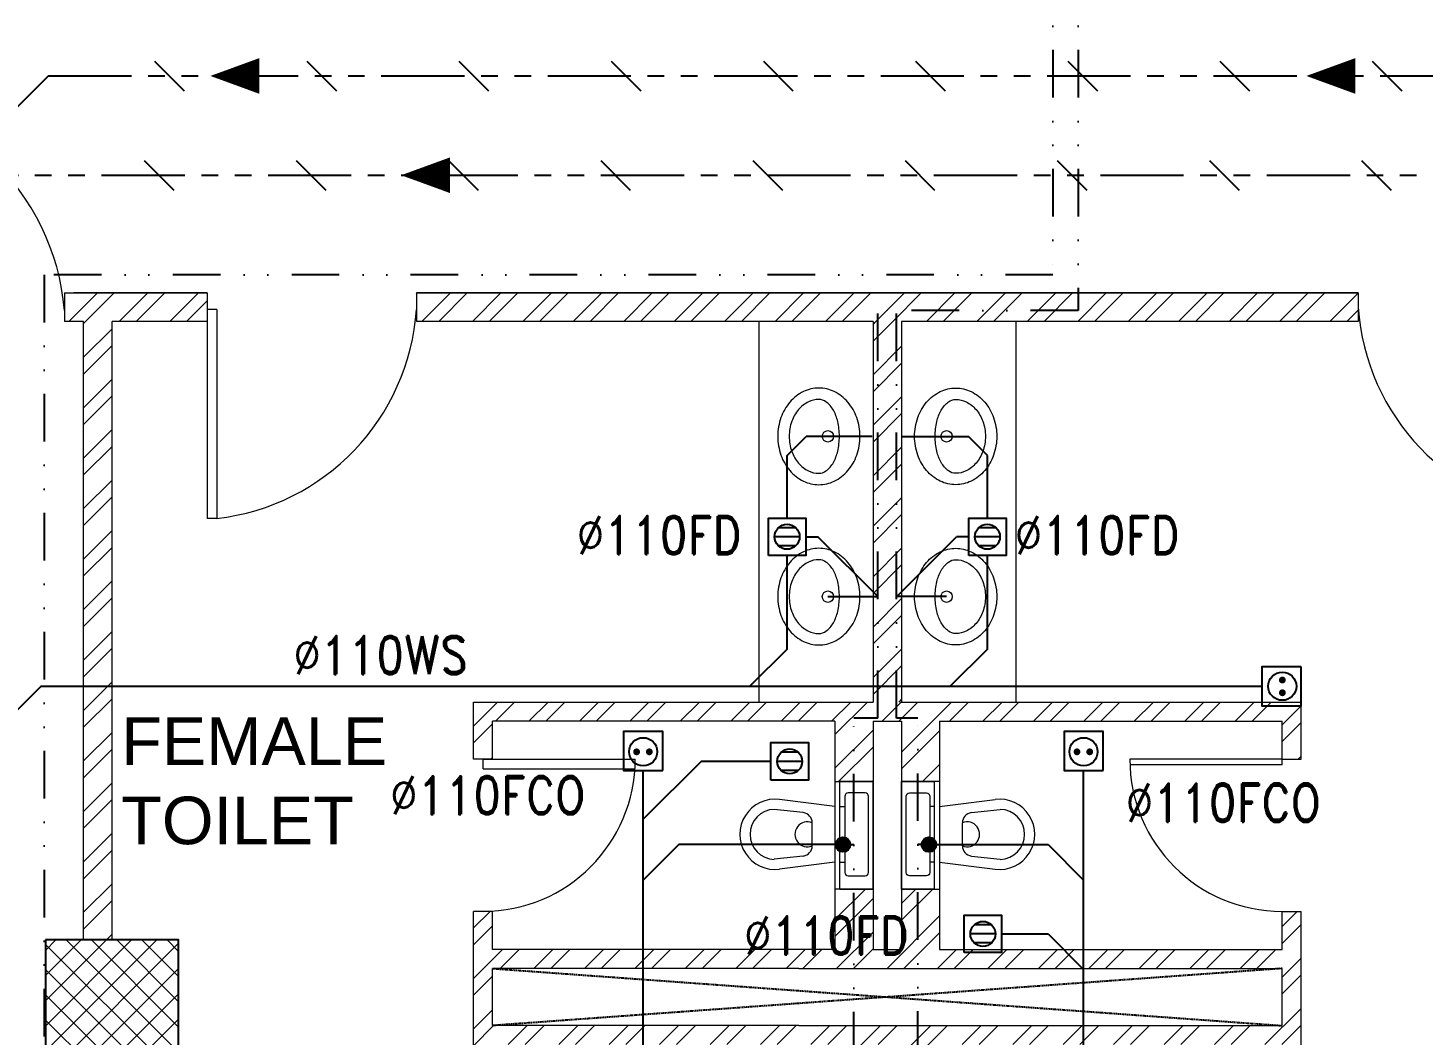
# Model space of a CAD drawing. Header units: inches. Extents: x 860051 to 1567527, y 277639 to 595672.
# Drawn here: x 1026432 to 1033766, y 343009 to 348302 of the extents above; entities that cross this region are included whole.
import ezdxf

# ---------------------------------------------------------------- set-up
doc = ezdxf.new("R2010")
doc.units = ezdxf.units.IN
doc.header["$MEASUREMENT"] = 0
for name, pattern in [('DIVIDE2', [0.625, 0.25, -0.125, 0, -0.125, 0, -0.125]), ('HIDDEN', [9.525, 6.35, -3.175]), ('PHANTOM2', [1.25, 0.625, -0.125, 0.125, -0.125, 0.125, -0.125])]:
    doc.linetypes.add(name, pattern=pattern)
for name, color, linetype, lineweight in [('A-BLOCK', 43, 'Continuous', 13), ('A-CORD.PLUMB', 44, 'Continuous', 13), ('A-DOOR', 10, 'Continuous', 15), ('A-HATCH CONCRETE', 254, 'Continuous', 5), ('wall hatch', 252, 'Continuous', 0)]:
    doc.layers.add(name, color=color, linetype=linetype, lineweight=lineweight)
for name, color, linetype in [('FFNEW', 252, 'Continuous'), ('P-PIPE-DRA', 40, 'Continuous'), ('P-VP', 231, 'DIVIDE2'), ('S-COL', 210, 'Continuous'), ('SHAFT', 7, 'Continuous'), ('TEXT', 181, 'Continuous')]:
    doc.layers.add(name, color=color, linetype=linetype)
doc.styles.add('SS', font='romand.shx', dxfattribs={"width": 0.85, "height": 200})
doc.styles.add('style1', font='arial.ttf')
pattern_1 = [(45, (1013480.56, -68927.58), (-132.58252, 132.58252), []), (45, (1013568.94, -68927.58), (-132.58252, 132.58252), [])]

# ---------------------------------------------------------------- blocks, each defined once
blk = doc.blocks.new('STGHFDG')
at = {"layer": 'P-PIPE-DRA', "color": 253, "linetype": 'Continuous'}
for p, q in [((1035144.8, 355411.8), (1035054.6, 355411.8)), ((1035165.5, 355364.1), (1035034, 355364.1)), ((1035144.8, 355316.3), (1035054.6, 355316.3))]:
    blk.add_line(p, q, dxfattribs=at)
blk.add_lwpolyline([(1035001.2, 355265.5), (1035001.2, 355462.6), (1035198.3, 355462.6), (1035198.3, 355265.5)], close=True, dxfattribs=at)
blk.add_circle((1035099.7, 355364.1), 65.7, dxfattribs=at)
blk = doc.blocks.new('SEGRFE')
at = {"layer": 'P-PIPE-DRA', "color": 253, "linetype": 'Continuous'}
blk.add_lwpolyline([(1034421.7, 344945.4), (1034216.3, 344945.4), (1034216.3, 344740), (1034421.7, 344740)], close=True, dxfattribs=at)
at = {"layer": 'P-PIPE-DRA', "color": 253, "linetype": 'Continuous', "const_width": 18}
for points in [[(1034314.4, 344875.1, 1), (1034332.4, 344875.1, 1)], [(1034314.4, 344808.3, -1), (1034332.4, 344808.3, -1)]]:
    blk.add_lwpolyline(points, format="xyb", close=True, dxfattribs=at)
at = {"layer": 'P-PIPE-DRA', "color": 253, "linetype": 'Continuous'}
blk.add_circle((1034323.1, 344842.7), 74, dxfattribs=at)

msp = doc.modelspace()

# ---------------------------------------------------------------- hatches: boundary and pattern name
at = {"layer": 'A-HATCH CONCRETE'}
h = msp.add_hatch(dxfattribs=at)
h.set_pattern_fill('ANSI37', color=254, scale=750)
h.set_pattern_definition([(45, (1013480.555, -68927.58), (-66.29126, 66.29126), []), (135, (1013480.555, -68927.58), (-66.29126, -66.29126), [])])
h.paths.add_polyline_path([(1026524.1, 343509.4), (1026524.1, 342859.4), (1027224.1, 342859.4), (1027224.1, 343509.4)])
at = {"layer": 'P-PIPE-DRA'}
h = msp.add_hatch(color=253, dxfattribs=at)
edge = h.paths.add_edge_path()
edge.add_arc((1030716.2, 344010.5), 40, -179.89169, 180.10831)
h = msp.add_hatch(color=253, dxfattribs=at)
edge = h.paths.add_edge_path()
edge.add_arc((1031168.1, 344010.5), 40, 359.89169, 719.89169, ccw=False)
at = {"layer": 'wall hatch', "ltscale": 500}
h = msp.add_hatch(dxfattribs=at)
h.set_pattern_fill('ANSI32', color=254, scale=500)
h.set_pattern_definition(pattern_1)
h.paths.add_polyline_path([(1026874.2, 346759.3), (1027374.1, 346759.3), (1027374.1, 346910.3), (1026838.2, 346909.3), (1026623.6, 346909.3), (1026623.6, 346759.3), (1026724.2, 346759.3), (1026724.2, 343509.4), (1026874.2, 343505.5)])
h = msp.add_hatch(dxfattribs=at)
h.set_pattern_fill('ANSI32', color=254, scale=500)
h.set_pattern_definition(pattern_1)
h.paths.add_polyline_path([(1033424.2, 346909.4), (1028474.1, 346909.4), (1028474.1, 346759.3), (1033424.2, 346759.3)])
h = msp.add_hatch(dxfattribs=at)
h.set_pattern_fill('ANSI32', color=254, scale=500)
h.set_pattern_definition(pattern_1)
h.paths.add_polyline_path([(1031024.2, 346759.3), (1030874.2, 346759.3), (1030874.2, 344759.4), (1031024.2, 344759.4)])
h = msp.add_hatch(dxfattribs=at)
h.set_pattern_fill('ANSI32', color=254, scale=500)
h.set_pattern_definition([(45, (1013541.56, -68877.58), (-132.58252, 132.58252), []), (45, (1013629.94, -68877.58), (-132.58252, 132.58252), [])])
h.paths.add_polyline_path([(1033124.2, 344759.4), (1032335.1, 344759.4), (1032335.1, 344659.4), (1033024.2, 344659.4), (1033024.2, 344459.4), (1033124.2, 344459.4)])
h.paths.add_polyline_path([(1033124.2, 343659.4), (1033024.2, 343659.4), (1033024.2, 343459.4), (1032335.1, 343459.4), (1032335.1, 343359.4), (1033024.2, 343359.4), (1033024.2, 343059.4), (1032335.1, 343059.4), (1032335.1, 342959.4), (1033024.2, 342959.4), (1033024.2, 342859.4), (1033124.2, 342859.4)])
h.paths.add_polyline_path([(1033124.2, 340359.4), (1033074.2, 340359.4), (1033024.2, 340359.4), (1033024.2, 339859.4), (1033124.2, 339859.4)])
h.paths.add_polyline_path([(1028874.2, 340359.4), (1028774.2, 340359.4), (1028774.2, 339859.4), (1028874.2, 339859.4)])
h.paths.add_polyline_path([(1030874.2, 342759.4), (1030874.2, 342642), (1030674.2, 342642), (1030674.2, 342759.4)])
h.paths.add_polyline_path([(1030874.2, 341337.5), (1030874.2, 342642), (1030874.2, 342076.9), (1030674.2, 342076.9), (1030674.2, 341759.4), (1028874.2, 341759.4), (1028874.2, 342059.4), (1028774.2, 342059.4), (1028774.2, 341459.4), (1028874.2, 341459.4), (1028874.2, 341659.4), (1030674.2, 341659.4), (1030674.2, 341337.5)])
h.paths.add_polyline_path([(1030874.2, 339959.4), (1030874.2, 341337.5), (1030874.2, 340772.4), (1030674.2, 340772.4), (1030674.2, 339959.4)])
h.paths.add_polyline_path([(1031024.2, 341337.5), (1031024.2, 339959.4), (1031135.1, 339959.4), (1031135.1, 339859.4), (1031224.2, 339859.4), (1031224.2, 340772.4), (1031024.2, 340772.4)])
h.paths.add_polyline_path([(1031024.2, 342642), (1031024.2, 341337.5), (1031224.2, 341337.5), (1031224.2, 341659.4), (1033024.2, 341659.4), (1033024.2, 341459.4), (1033124.2, 341459.4), (1033124.2, 342059.4), (1033024.2, 342059.4), (1033024.2, 341759.4), (1031224.2, 341759.4), (1031224.2, 342076.9), (1031024.2, 342076.9)])
h.paths.add_polyline_path([(1031024.2, 342759.4), (1031024.2, 342642), (1031224.2, 342642), (1031224.2, 342759.4)])
h.paths.add_polyline_path([(1031024.2, 342959.4), (1031024.2, 342759.4), (1031224.2, 342759.4), (1031224.2, 342959.4), (1032335.1, 342959.4), (1032335.1, 343059.4), (1030935.1, 343059.4), (1030935.1, 342959.4)])
h.paths.add_polyline_path([(1031024.2, 344659.4), (1031024.2, 344342), (1031224.2, 344342), (1031224.2, 344659.4), (1032335.1, 344659.4), (1032335.1, 344759.4), (1030935.1, 344759.4), (1030935.1, 344659.4)])
h.paths.add_polyline_path([(1031024.2, 343776.9), (1031024.2, 343459.4), (1030935.1, 343459.4), (1030935.1, 343359.4), (1032335.1, 343359.4), (1032335.1, 343459.4), (1031224.2, 343459.4), (1031224.2, 343776.9), (1031024.2, 343776.9)])
h.paths.add_polyline_path([(1030874.2, 344342), (1030874.2, 344659.4), (1030935.1, 344659.4), (1030935.1, 344759.4), (1028774.2, 344759.4), (1028774.2, 344459.4), (1028874.2, 344459.4), (1028874.2, 344659.4), (1030674.2, 344659.4), (1030674.2, 344342)])
h.paths.add_polyline_path([(1030874.2, 343459.4), (1030874.2, 343776.9), (1030674.2, 343776.9), (1030674.2, 343459.4), (1028874.2, 343459.4), (1028874.2, 343659.4), (1028774.2, 343659.4), (1028774.2, 342859.4), (1028874.2, 342859.4), (1028874.2, 342959.4), (1030674.2, 342959.4), (1030674.2, 342759.4), (1030874.2, 342759.4), (1030874.2, 342959.4), (1030935.1, 342959.4), (1030935.1, 343059.4), (1028874.2, 343059.4), (1028874.2, 343359.4), (1030935.1, 343359.4), (1030935.1, 343459.4)])

# ---------------------------------------------------------------- linework, layer by layer
at = {"layer": 'A-BLOCK', "color": 254, "ltscale": 100}
for p, q in [((1026623.6, 346909.3), (1026623.6, 346759.3)), ((1026623.6, 346909.3), (1027374.1, 346909.3)), ((1026838.2, 346909.3), (1026673.6, 346909.3)), ((1027374.1, 346909.3), (1026838.2, 346909.3)), ((1027374.1, 346909.3), (1027374.1, 346759.3)), ((1033424.2, 346909.3), (1028474.1, 346909.3)), ((1028474.1, 346909.3), (1028474.1, 346759.3)), ((1028474.1, 346909.3), (1033424.2, 346909.3)), ((1033424.2, 346909.3), (1033424.2, 346759.3)), ((1026724.2, 346759.3), (1026623.6, 346759.3)), ((1026724.2, 343509.4), (1026724.2, 346759.3)), ((1026874.2, 343509.4), (1026874.2, 346759.3)), ((1027374.1, 346759.3), (1026874.2, 346759.3)), ((1030874.2, 346759.3), (1028474.1, 346759.3)), ((1030274.2, 346761.3), (1030274.2, 344759.4)), ((1030874.2, 346759.3), (1030874.2, 344759.4)), ((1031024.2, 346759.3), (1031024.2, 344759.4)), ((1033424.2, 346759.3), (1031024.2, 346759.3)), ((1028774.2, 344459.4), (1028774.2, 344759.4)), ((1028774.2, 344759.4), (1030874.2, 344759.4)), ((1031024.2, 344759.4), (1033124.2, 344759.4)), ((1033124.2, 344459.4), (1033124.2, 344759.4)), ((1030674.2, 344659.4), (1028874.2, 344659.4)), ((1028874.2, 344459.4), (1028874.2, 344659.4)), ((1030674.2, 344659.4), (1030674.2, 343459.4)), ((1030874.2, 344659.4), (1030874.2, 343459.4)), ((1030874.2, 344659.4), (1031024.2, 344659.4)), ((1031024.2, 344659.4), (1031024.2, 343459.4)), ((1031224.2, 344659.4), (1031224.2, 343459.4)), ((1031224.2, 344659.4), (1033024.2, 344659.4)), ((1033024.2, 344459.4), (1033024.2, 344659.4)), ((1028874.2, 344459.4), (1028774.2, 344459.4)), ((1033024.2, 344459.4), (1033124.2, 344459.4)), ((1030700.3, 343776.9, 0), (1030700.3, 344342, 0)), ((1031198.1, 343776.9, 0), (1031198, 344342, 0)), ((1030507.3, 344178.4, 0), (1030355.1, 344195.6, 0)), ((1030674.2, 344209.9, 0), (1030382.7, 344247.6, 0)), ((1030700.3, 344209.8, 0), (1030725.9, 344209.8, 0)), ((1031198.1, 344209.8, 0), (1031172.4, 344209.8, 0)), ((1031224.1, 344209.9, 0), (1031515.7, 344247.6, 0)), ((1031391.1, 344178.4, 0), (1031543.3, 344195.6, 0)), ((1030554.7, 344004.1, 0), (1030554.7, 344124.5, 0)), ((1031343.7, 344004.1, 0), (1031343.7, 344124.5, 0)), ((1030507.3, 343950.2, 0), (1030355.1, 343933, 0)), ((1030674.2, 343918.8, 0), (1030382.7, 343881, 0)), ((1030700.3, 343918.8, 0), (1030725.9, 343918.8, 0)), ((1031198.1, 343918.8, 0), (1031172.4, 343918.8, 0)), ((1031224.1, 343918.8, 0), (1031515.7, 343881, 0)), ((1031391.1, 343950.2, 0), (1031543.3, 343933, 0)), ((1028774.2, 342859.4), (1028774.2, 343659.4)), ((1028874.2, 343659.4), (1028774.2, 343659.4)), ((1028874.2, 343459.4), (1028874.2, 343659.4)), ((1033024.2, 343459.4), (1033024.2, 343659.4)), ((1033024.2, 343659.4), (1033124.2, 343659.4)), ((1033124.2, 342859.4), (1033124.2, 343659.4)), ((1030674.2, 343459.4), (1028874.2, 343459.4)), ((1030874.2, 343459.4), (1031024.2, 343459.4)), ((1031224.2, 343459.4), (1033024.2, 343459.4)), ((1028874.2, 343059.4), (1028874.2, 343359.4)), ((1030484.4, 343359.4), (1028874.2, 343359.4)), ((1030484.4, 343359.4), (1033024.2, 343359.4)), ((1033024.2, 343059.4), (1033024.2, 343359.4)), ((1030484.4, 343059.4), (1028874.2, 343059.4)), ((1030484.4, 343059.4), (1033024.2, 343059.4))]:
    msp.add_line(p, q, dxfattribs=at)
for points in [[(1030589.6, 345901.6, 0.113803), (1030670.4, 345920.3, 0.103571), (1030742.3, 345976, 0.091769), (1030788.7, 346056.6, 0.084871), (1030805.6, 346155.6, 0.084871), (1030788.7, 346254.6, 0.091769), (1030742.3, 346335.2, 0.103571), (1030670.4, 346391, 0.113803), (1030589.6, 346409.6, 0.113803), (1030508.7, 346391, 0.103571), (1030436.8, 346335.2, 0.091769), (1030390.5, 346254.6, 0.084871), (1030373.6, 346155.6, 0.084871), (1030390.5, 346056.6, 0.091769), (1030436.8, 345976, 0.103571), (1030508.7, 345920.3, 0.113803)], [(1031308.8, 345901.6, -0.113803), (1031227.9, 345920.3, -0.103571), (1031156.1, 345976, -0.091769), (1031109.7, 346056.6, -0.084871), (1031092.8, 346155.6, -0.084871), (1031109.7, 346254.6, -0.091769), (1031156.1, 346335.2, -0.103571), (1031227.9, 346391, -0.113803), (1031308.8, 346409.6, -0.113803), (1031389.7, 346391, -0.103571), (1031461.5, 346335.2, -0.091769), (1031507.9, 346254.6, -0.084871), (1031524.8, 346155.6, -0.084871), (1031507.9, 346056.6, -0.091769), (1031461.5, 345976, -0.103571), (1031389.7, 345920.3, -0.113803)], [(1030589.6, 345059.4, 0.113803), (1030670.4, 345078.1, 0.103571), (1030742.3, 345133.8, 0.091769), (1030788.7, 345214.4, 0.084871), (1030805.6, 345313.4, 0.084871), (1030788.7, 345412.4, 0.091769), (1030742.3, 345493, 0.103571), (1030670.4, 345548.8, 0.113803), (1030589.6, 345567.4, 0.113803), (1030508.7, 345548.8, 0.103571), (1030436.8, 345493, 0.091769), (1030390.5, 345412.4, 0.084871), (1030373.6, 345313.4, 0.084871), (1030390.5, 345214.4, 0.091769), (1030436.8, 345133.8, 0.103571), (1030508.7, 345078.1, 0.113803)], [(1031308.8, 345059.4, -0.113803), (1031227.9, 345078.1, -0.103571), (1031156.1, 345133.8, -0.091769), (1031109.7, 345214.4, -0.084871), (1031092.8, 345313.4, -0.084871), (1031109.7, 345412.4, -0.091769), (1031156.1, 345493, -0.103571), (1031227.9, 345548.8, -0.113803), (1031308.8, 345567.4, -0.113803), (1031389.7, 345548.8, -0.103571), (1031461.5, 345493, -0.091769), (1031507.9, 345412.4, -0.084871), (1031524.8, 345313.4, -0.084871), (1031507.9, 345214.4, -0.091769), (1031461.5, 345133.8, -0.103571), (1031389.7, 345078.1, -0.113803)]]:
    msp.add_lwpolyline(points, format="xyb", close=True, dxfattribs=at)
for points in [[(1030589.6, 346349.6, 0.113803), (1030535, 346337, 0.103571), (1030482.5, 346296.4, 0.091769), (1030447.1, 346234.7, 0.084871), (1030433.6, 346155.6, 0.084871), (1030447.1, 346076.6, 0.091769), (1030482.5, 346014.9, 0.103571), (1030535, 345974.2, 0.113803), (1030589.6, 345961.6, 0.113803)], [(1030589.6, 345961.6, 0.161298), (1030627, 345974, 0.106182), (1030665.9, 346018.5, 0.070452), (1030688.7, 346077.6, 0.056719), (1030697.6, 346155.6, 0.056719), (1030688.7, 346233.7, 0.070452), (1030665.9, 346292.8, 0.106182), (1030627, 346337.2, 0.161298), (1030589.6, 346349.6, 0.161298)], [(1031308.8, 345961.6, -0.161298), (1031271.4, 345974, -0.106182), (1031232.4, 346018.5, -0.070452), (1031209.7, 346077.6, -0.056719), (1031200.8, 346155.6, -0.056719), (1031209.7, 346233.7, -0.070452), (1031232.4, 346292.8, -0.106182), (1031271.4, 346337.2, -0.161298), (1031308.8, 346349.6, -0.161298)], [(1031308.8, 346349.6, -0.113803), (1031363.4, 346337, -0.103571), (1031415.8, 346296.4, -0.091769), (1031451.3, 346234.7, -0.084871), (1031464.8, 346155.6, -0.084871), (1031451.3, 346076.6, -0.091769), (1031415.8, 346014.9, -0.103571), (1031363.4, 345974.2, -0.113803), (1031308.8, 345961.6, -0.113803)], [(1030589.6, 345507.4, 0.113803), (1030535, 345494.9, 0.103571), (1030482.5, 345454.2, 0.091769), (1030447.1, 345392.5, 0.084871), (1030433.6, 345313.4, 0.084871), (1030447.1, 345234.4, 0.091769), (1030482.5, 345172.7, 0.103571), (1030535, 345132, 0.113803), (1030589.6, 345119.4, 0.113803)], [(1030589.6, 345119.4, 0.161298), (1030627, 345131.8, 0.106182), (1030665.9, 345176.3, 0.070452), (1030688.7, 345235.4, 0.056719), (1030697.6, 345313.4, 0.056719), (1030688.7, 345391.5, 0.070452), (1030665.9, 345450.6, 0.106182), (1030627, 345495, 0.161298), (1030589.6, 345507.4, 0.161298)], [(1031308.8, 345119.4, -0.161298), (1031271.4, 345131.8, -0.106182), (1031232.4, 345176.3, -0.070452), (1031209.7, 345235.4, -0.056719), (1031200.8, 345313.4, -0.056719), (1031209.7, 345391.5, -0.070452), (1031232.4, 345450.6, -0.106182), (1031271.4, 345495, -0.161298), (1031308.8, 345507.4, -0.161298)], [(1031308.8, 345507.4, -0.113803), (1031363.4, 345494.9, -0.103571), (1031415.8, 345454.2, -0.091769), (1031451.3, 345392.5, -0.084871), (1031464.8, 345313.4, -0.084871), (1031451.3, 345234.4, -0.091769), (1031415.8, 345172.7, -0.103571), (1031363.4, 345132, -0.113803), (1031308.8, 345119.4, -0.113803)]]:
    msp.add_lwpolyline(points, format="xyb", dxfattribs=at)
for points in [[(1030674.2, 344342), (1030874.2, 344342), (1030874.2, 343776.9), (1030674.2, 343776.9)], [(1031224.2, 344342), (1031024.2, 344342), (1031024.2, 343776.9), (1031224.2, 343776.9)]]:
    msp.add_lwpolyline(points, dxfattribs=at)
at = {"layer": 'A-BLOCK', "color": 254, "ltscale": 100, "elevation": 0}
for points in [[(1030832.8, 344281.7), (1030743.3, 344281.7, 0.414214), (1030725.9, 344264.3), (1030725.9, 343864.3, 0.414214), (1030743.3, 343846.9), (1030832.8, 343846.9, 0.414214), (1030850.2, 343864.3), (1030850.2, 344264.3, 0.414214)], [(1031065.6, 344281.7), (1031155.1, 344281.7, -0.414214), (1031172.4, 344264.3), (1031172.4, 343864.3, -0.414214), (1031155.1, 343846.9), (1031065.6, 343846.9, -0.414214), (1031048.2, 343864.3), (1031048.2, 344264.3, -0.414214)]]:
    msp.add_lwpolyline(points, format="xyb", close=True, dxfattribs=at)
at = {"layer": 'A-BLOCK', "color": 254, "ltscale": 100}
for centre in [(1030637.3, 346155.6), (1031261.1, 346155.6), (1030637.3, 345313.4), (1031261.1, 345313.4)]:
    msp.add_circle(centre, 30, dxfattribs=at)
for centre, radius, start, end in [((1030359, 344064.3, 0), 184.8, 82.62449, 277.37424), ((1030359, 344064.3, 0), 131.4, 91.68483, 179.99937), ((1030500.3, 344124.5, 0), 54.4, 359.99937, 82.62449), ((1031398.1, 344124.5, 0), 54.4, 97.37551, 180.00063), ((1031539.4, 344064.3, 0), 184.8, 262.62576, 97.37551), ((1031539.4, 344064.3, 0), 131.4, 0.00063, 88.31517), ((1030529.2, 344064.3, 0), 65.3, 67.06812, 292.93061), ((1031369.2, 344064.3, 0), 65.3, 247.06939, 112.93188), ((1030359, 344064.3, 0), 131.4, 179.99937, 268.31391), ((1031539.4, 344064.3, 0), 131.4, 271.68609, 0.00063), ((1030500.3, 344004.1, 0), 54.4, 277.37424, 359.99937), ((1031398.1, 344004.1, 0), 54.4, 180.00063, 262.62576)]:
    msp.add_arc(centre, radius, start, end, dxfattribs=at)
at = {"layer": 'A-CORD.PLUMB', "color": 254}
msp.add_line((1031624.2, 346761.3), (1031624.2, 344759.4), dxfattribs=at)
at = {"layer": 'A-CORD.PLUMB', "linetype": 'Continuous'}
for p, q in [((1030874.2, 344342), (1030700.3, 344342, 0)), ((1030874.2, 343776.9), (1030874.2, 344342)), ((1031024.2, 344342), (1031198, 344342, 0)), ((1031024.2, 343776.9), (1031024.2, 344342)), ((1030700.3, 343776.9, 0), (1030874.2, 343776.9)), ((1031198.1, 343776.9, 0), (1031024.2, 343776.9))]:
    msp.add_line(p, q, dxfattribs=at)
at = {"layer": 'A-DOOR', "color": 254}
for p, q in [((1027374.1, 346822.2), (1027374.1, 345724.2)), ((1027424.1, 346822.2), (1027374.1, 346822.2)), ((1027424.1, 346822.2), (1027424.1, 345724.2)), ((1027424.1, 345724.2), (1027374.1, 345724.2)), ((1028824.2, 344459.4), (1029624.2, 344459.4)), ((1028824.2, 344409.4), (1028824.2, 344459.4)), ((1028824.2, 344409.4), (1029624.2, 344409.4)), ((1033024.2, 344459.4), (1032224.2, 344459.4)), ((1033024.2, 344429.4), (1032224.2, 344429.4)), ((1033024.2, 344429.4), (1033024.2, 344459.4))]:
    msp.add_line(p, q, dxfattribs=at)
for centre, radius, start, end in [((1025390.5, 346716), 1237.3, 4.67906, 88.45262), ((1027291.2, 346902.3), 1185.5, 276.43334, 356.12693), ((1034607, 346914.4), 1185.5, 183.87307, 263.56666), ((1028824.2, 344459.4), 800, 270, 0), ((1033024.2, 344459.4), 800, 180, 270)]:
    msp.add_arc(centre, radius, start, end, dxfattribs=at)
at = {"layer": 'P-PIPE-DRA', "color": 253}
for p, q in [((1027097.9, 348127.3), (1027253.5, 347971.7)), ((1027897.9, 348127.3), (1028053.5, 347971.7)), ((1028697.9, 348127.3), (1028853.5, 347971.7)), ((1029497.9, 348127.3), (1029653.5, 347971.7)), ((1030297.9, 348127.3), (1030453.5, 347971.7)), ((1031097.9, 348127.3), (1031253.5, 347971.7)), ((1031897.9, 348127.3), (1032053.5, 347971.7)), ((1032697.9, 348127.3), (1032853.5, 347971.7)), ((1033497.9, 348127.3), (1033653.5, 347971.7)), ((1027042.6, 347605.7), (1027198.2, 347450.1)), ((1027842.6, 347605.7), (1027998.2, 347450.1)), ((1028642.6, 347605.7), (1028798.2, 347450.1)), ((1029442.6, 347605.7), (1029598.2, 347450.1)), ((1030242.6, 347605.7), (1030398.2, 347450.1)), ((1031042.6, 347605.7), (1031198.2, 347450.1)), ((1031842.6, 347605.7), (1031998.2, 347450.1)), ((1032642.6, 347605.7), (1032798.2, 347450.1)), ((1033442.6, 347605.7), (1033598.2, 347450.1)), ((1030422.8, 346055.6), (1030522.8, 346155.6)), ((1030869, 346155.6), (1030522.8, 346155.6)), ((1031029.3, 346155.6), (1031375.6, 346155.6)), ((1031475.6, 346055.6), (1031375.6, 346155.6)), ((1030422.8, 345726.7), (1030422.8, 346055.6)), ((1031475.6, 345726.7), (1031475.6, 346055.6)), ((1030521.3, 345628.1), (1030584.7, 345628.1)), ((1030899.4, 345313.4), (1030584.7, 345628.1)), ((1030999, 345313.4), (1031313.7, 345628.1)), ((1031377, 345628.1), (1031313.7, 345628.1)), ((1030422.8, 345038.1), (1030422.8, 345529.5)), ((1031475.6, 345038.1), (1031475.6, 345529.5)), ((1030637.3, 345313.4), (1030899.4, 345313.4)), ((1031261.1, 345313.4), (1030999, 345313.4)), ((1030422.8, 345038.1), (1030227.4, 344842.7)), ((1031475.6, 345038.1), (1031280.2, 344842.7)), ((1026502.1, 344842.7), (1032918.8, 344842.7)), ((1029970.3, 344447.7), (1029666, 344143.4)), ((1029666, 340388.5), (1029666, 344399.6)), ((1030337.9, 344447.7), (1029970.3, 344447.7)), ((1031980.8, 340388.5), (1031980.8, 344399.6)), ((1029852.7, 344010.2), (1029666, 343823.5)), ((1030677.3, 344010.2), (1029852.7, 344010.2)), ((1031207, 344010.2), (1031794.1, 344010.2)), ((1031794.1, 344010.2), (1031980.8, 343823.5)), ((1031550.4, 343541.4), (1031794.1, 343541.4)), ((1031794.1, 343541.4), (1031980.8, 343354.6))]:
    msp.add_line(p, q, dxfattribs=at)
at = {"layer": 'P-PIPE-DRA', "color": 253, "linetype": 'PHANTOM2', "ltscale": 700}
for p, q in [((1026539.5, 348049.5), (1026302.3, 347812.3)), ((1026539.5, 348049.5), (1035024.1, 348049.5)), ((1025944.1, 347527.9), (1035024.1, 347527.9)), ((1026502.1, 344842.7), (1026302.3, 344642.9))]:
    msp.add_line(p, q, dxfattribs=at)
at = {"layer": 'P-PIPE-DRA', "color": 253}
for points in [[(1027648.1, 348049.5, 187.5, 0, 0), (1027391.2, 348049.5, 0, 0, 0)], [(1033409.2, 348049.5, 187.5, 0, 0), (1033152.2, 348049.5, 0, 0, 0)], [(1028650.7, 347527.9, 187.5, 0, 0), (1028393.8, 347527.9, 0, 0, 0)]]:
    msp.add_lwpolyline(points, format="xyseb", dxfattribs=at)
for centre in [(1030715.9, 344010.2), (1031168.4, 344010.2)]:
    msp.add_circle(centre, 38.6, dxfattribs=at)
at = {"layer": 'P-VP', "color": 253, "ltscale": 1000}
for p, q in [((1031819.8, 349436.4), (1031819.8, 347004)), ((1031952.4, 349436.4), (1031952.4, 346816.3)), ((1031819.8, 347004), (1026517.9, 347004)), ((1026517.9, 347004), (1026517.9, 341509.4)), ((1030899.2, 344675.4), (1030899.2, 346816.3)), ((1031952.4, 346816.3), (1030899.2, 346816.3)), ((1030997.6, 344675.4), (1030997.6, 346816.3)), ((1030774.2, 341005.7), (1030774.2, 344675.4)), ((1030899.2, 344675.4), (1030774.2, 344675.4)), ((1031110.1, 344675.4), (1030997.6, 344675.4)), ((1031110.1, 341008.9), (1031110.1, 344675.4)), ((1030754.5, 344010.2), (1030774.2, 344010.2)), ((1031129.8, 344010.2), (1031110.1, 344010.2))]:
    msp.add_line(p, q, dxfattribs=at)
at = {"layer": 'S-COL', "color": 254, "linetype": 'ByBlock'}
msp.add_lwpolyline([(1026524.1, 343509.4), (1026524.1, 342859.4), (1027224.1, 342859.4), (1027224.1, 343509.4)], close=True, dxfattribs=at)
at = {"layer": 'SHAFT', "color": 254, "linetype": 'HIDDEN'}
for p, q in [((1028874.2, 343359.4), (1033024.2, 343059.4)), ((1033024.2, 343359.4), (1028874.2, 343059.4))]:
    msp.add_line(p, q, dxfattribs=at)

# ---------------------------------------------------------------- block references
at = {"layer": 'FFNEW', "color": 6, "linetype": 'Continuous'}
for name, p in [('STGHFDG', (-4677, -9736)), ('STGHFDG', (-3624.1, -9736)), ('SEGRFE', (-1297.5, 0)), ('STGHFDG', (-4663.3, -10916.4)), ('STGHFDG', (-3647.9, -11822.7))]:
    msp.add_blockref(name, p, dxfattribs=at)
at = {"layer": 'FFNEW', "color": 6, "linetype": 'Continuous', "rotation": 270}
for p in [(684823.3, 1378821.3), (687138.1, 1378821.3)]:
    msp.add_blockref('SEGRFE', p, dxfattribs=at)

# ---------------------------------------------------------------- texts
at = {"layer": 'P-PIPE-DRA', "color": 253, "ltscale": 0.1, "style": 'SS', "width": 0.85}
for s, p in [('%%C110FD', (1029316.2, 345536.7)), ('%%C110WS', (1027826.5, 344906.3)), ('%%C110FCO', (1028335.7, 344169.9))]:
    msp.add_text(s, height=200, dxfattribs=at).set_placement(p)
at = {"layer": 'P-PIPE-DRA', "color": 253, "style": 'SS', "width": 0.85}
for s, p in [('%%C110FD', (1031618.9, 345536.7)), ('%%C110FCO', (1032202, 344130.9)), ('%%C110FD', (1030195.5, 343433))]:
    msp.add_text(s, height=200, dxfattribs=at).set_placement(p)
at = {"layer": 'TEXT', "color": 254, "ltscale": 0.5, "insert": (1026922.7, 344679.3), "char_height": 250, "width": 4139.905, "attachment_point": 1, "style": 'style1'}
msp.add_mtext('FEMALE \\PTOILET', dxfattribs=at)

doc.saveas('drawing.dxf')
